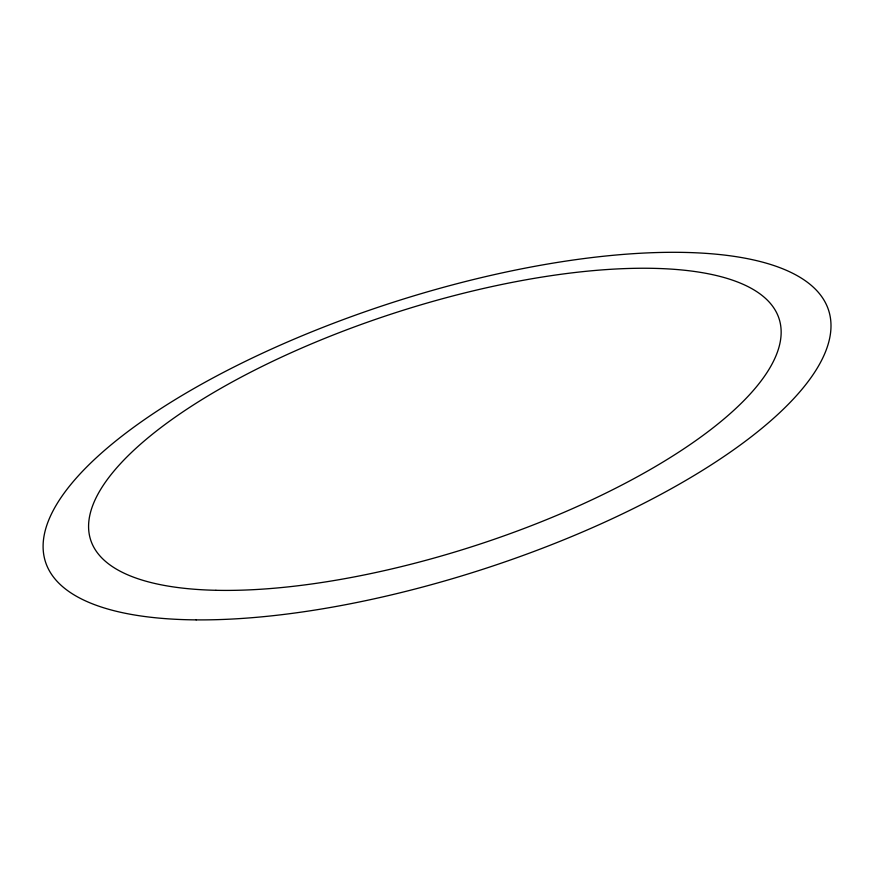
<?xml version="1.0" encoding="UTF-8"?>
<svg xmlns="http://www.w3.org/2000/svg" width="871" height="871" viewBox="0 0 871 871"><rect width="100%" height="100%" fill="white"/><g stroke="black" fill="none" stroke-linecap="round" stroke-linejoin="round"><path stroke-width="1.31" d="M196.182 619.88A411.275 140.808 -17.8 0 0 827.45 346.451A411.275 140.808 -17.8 0 0 287.517 341.976A411.275 140.808 -17.8 0 0 196.182 619.88M215.921 590.298A361.519 123.072 -17.8 0 0 776.671 354.051A361.519 123.072 -17.8 0 0 312.036 343.642A361.519 123.072 -17.8 0 0 215.921 590.298"/></g></svg>
